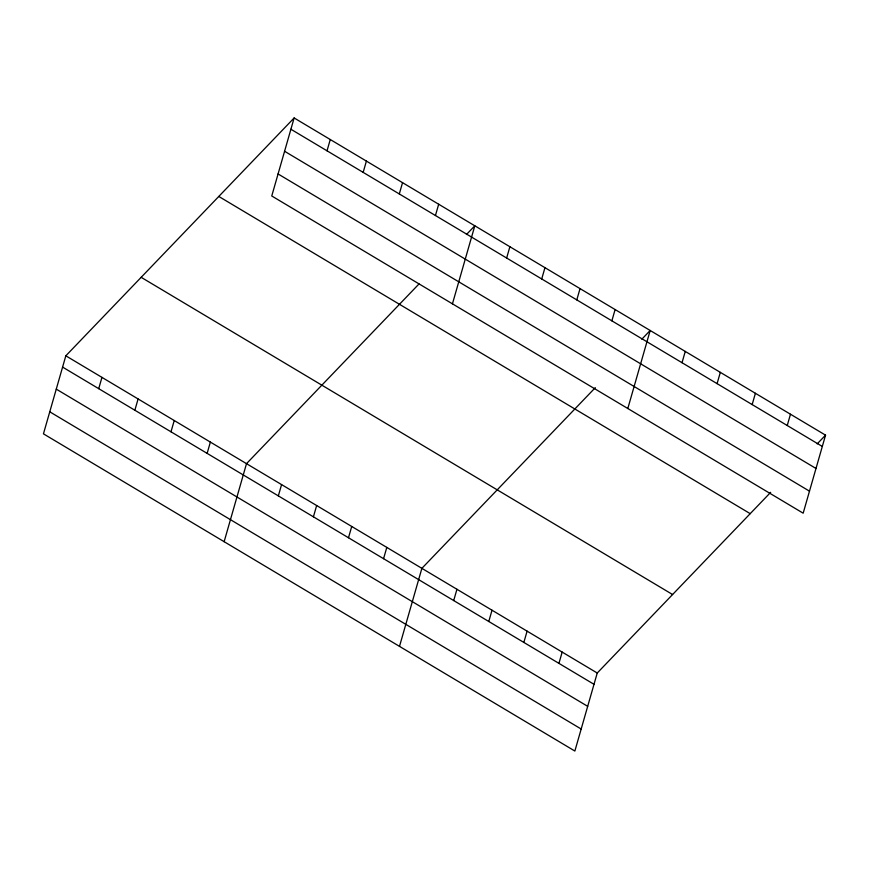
<?xml version="1.0" encoding="UTF-8"?>
<svg xmlns="http://www.w3.org/2000/svg" width="869" height="869" viewBox="0 0 869 869"><rect width="100%" height="100%" fill="white"/><g stroke="black" fill="none" stroke-linecap="round" stroke-linejoin="round"><path stroke-width="1.3" d="M294.135 117.956L271.758 195.981L803.173 513.188L825.55 435.163L294.135 117.956L65.827 355.812L43.45 433.837L574.865 751.044L597.242 673.019L770.673 492.343M98.718 388.671L101.955 377.385M134.858 410.244L138.095 398.958M170.997 431.806L174.234 420.52M207.137 453.379L210.363 442.093M327.026 150.815L330.263 139.529M224.137 541.691L246.503 463.666L419.01 283.946M363.166 172.377L366.403 161.091M278.341 495.884L281.578 484.598M399.305 193.95L402.543 182.664M313.416 516.827L316.653 505.541M435.445 215.523L438.682 204.237M348.491 537.759L351.728 526.473M452.445 303.824L474.811 225.81L466.447 234.532M383.566 558.691L386.803 547.405M506.649 258.028L509.886 246.742M399.501 646.362L421.878 568.348L595.308 387.661M541.724 278.96L544.961 267.674M453.705 600.566L456.942 589.28M576.799 299.903L580.036 288.617M488.78 621.498L492.017 610.212M611.874 320.835L615.111 309.549M523.855 642.441L527.092 631.155M627.809 408.506L650.186 330.481L641.811 339.203M558.93 663.373L562.167 652.087M682.024 362.71L685.261 351.424M717.088 383.642L720.325 372.356M752.163 404.585L755.4 393.288M787.238 425.517L790.475 414.231M817.175 443.885L825.55 435.163M290.898 129.242L822.313 446.449M284.576 151.26L816.002 468.478M278.069 173.952L809.495 491.17M218.792 196.448L750.208 513.655M141.169 277.32L672.584 594.526M65.827 355.812L597.242 673.019M62.59 367.098L594.005 684.305M56.268 389.127L587.694 706.334M49.761 411.808L581.187 729.026"/></g></svg>
